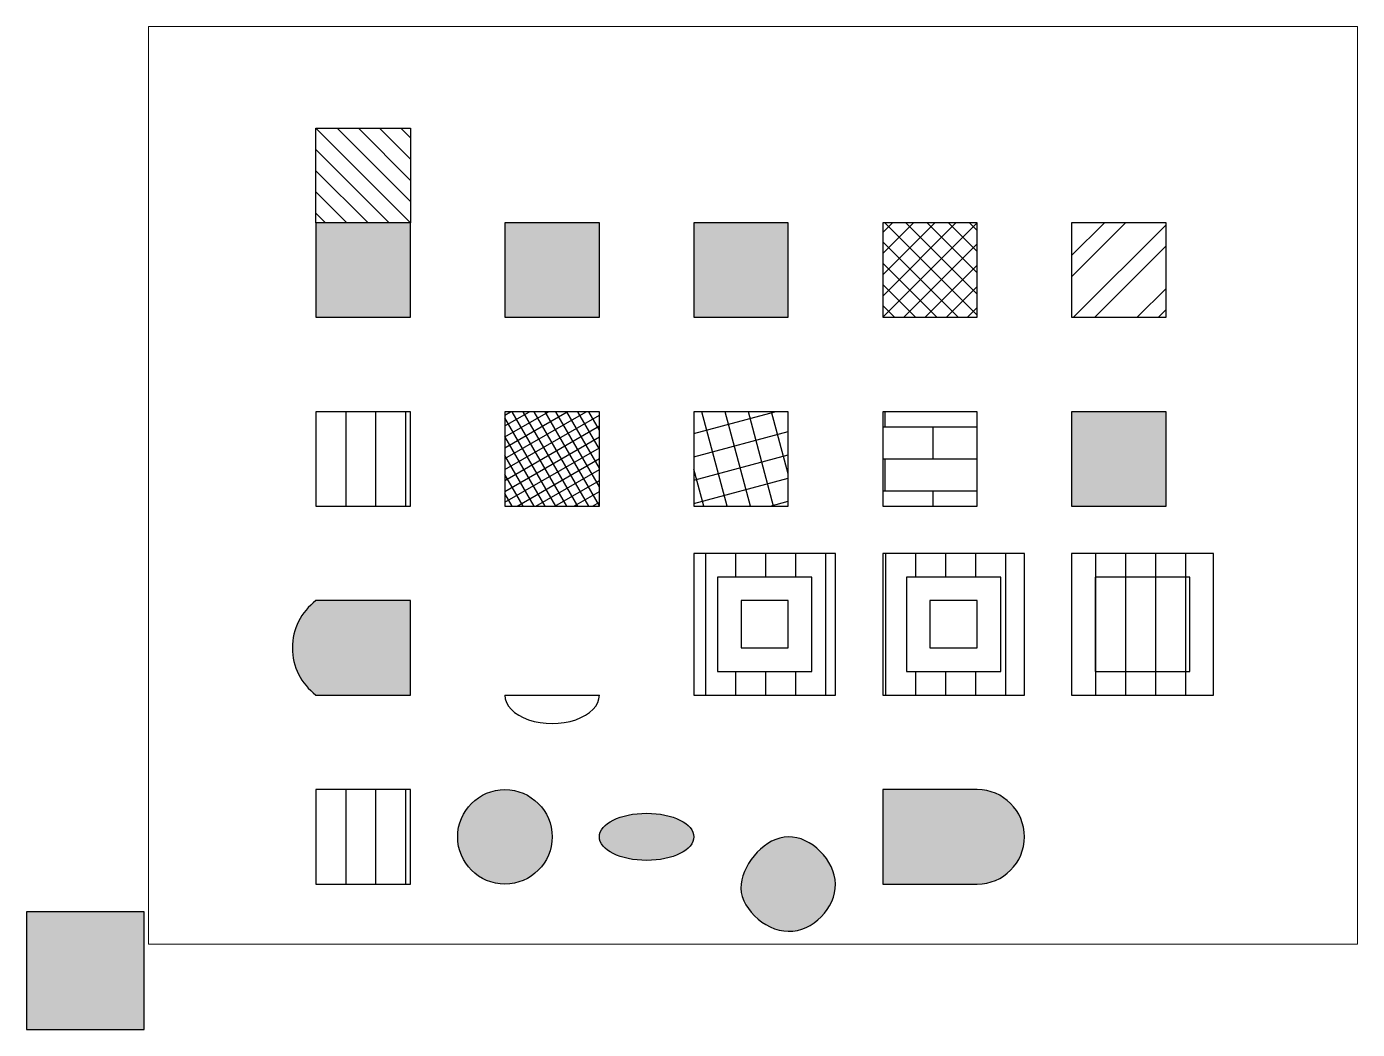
# Paper-space layout 'Layout1' of a CAD drawing. Header units: millimetres. Extents: x 5 to 231, y 5 to 176.
# The model-space entities are those that its viewports show. They can reach past a viewport. Long polylines and large blocks are cut down to what shows.
import ezdxf

# ---------------------------------------------------------------- set-up
doc = ezdxf.new("R2010")
doc.units = ezdxf.units.MM
doc.layers.add('notes', color=3, linetype='Continuous')

msp = doc.modelspace()

# ---------------------------------------------------------------- hatches: boundary and pattern name
at = {"extrusion": (0, -1e-16, -1)}
h = msp.add_hatch(dxfattribs=at)
h.set_pattern_fill('ANSI31', color=256, style=0)
h.set_pattern_definition([(225, (0, 160), (2.24506, -2.24506), [])])
h.paths.add_polyline_path([(0, 160), (-20, 160), (-20, 140), (0, 140)])
h = msp.add_hatch(color=256)
h.set_gradient(color1=(0, 0, 255), color2=(255, 255, 0), rotation=30, tint=1)
h.paths.add_polyline_path([(0, 120), (20, 120), (20, 140), (0, 140)])
h = msp.add_hatch(color=256)
h.set_gradient(color1=(0, 0, 255), color2=(255, 255, 0), centered=1, tint=1, name='CYLINDER')
h.paths.add_polyline_path([(40, 120), (60, 120), (60, 140), (40, 140)])
h = msp.add_hatch(color=256)
h.set_gradient(color1=(0, 0, 255), color2=(0, 0, 128), rotation=45, one_color=1, tint=0.25, name='SPHERICAL')
h.paths.add_polyline_path([(80, 120), (100, 120), (100, 140), (80, 140)])
h = msp.add_hatch()
h.set_pattern_fill('ANSI32', color=256, style=0)
h.paths.add_polyline_path([(160, 120), (180, 120), (180, 140), (160, 140)])
h = msp.add_hatch()
h.set_pattern_fill('ANSI31', color=256, scale=2, angle=45, style=0)
h.paths.add_polyline_path([(0, 80), (20, 80), (20, 100), (0, 100)])
h = msp.add_hatch()
h.set_pattern_fill('ANSI31', color=256, scale=2, angle=45, style=0)
h.paths.add_polyline_path([(20, 100), (0, 100), (0, 80), (20, 80)])
h = msp.add_hatch()
h.set_pattern_fill('_U', color=256, scale=2, angle=30, style=0, double=1, pattern_type=0)
h.set_pattern_definition([(30, (0, 0), (-1, 1.73205), []), (120, (0, 0), (-1.73205, -1), [])])
h.paths.add_polyline_path([(40, 80), (60, 80), (60, 100), (40, 100)])
h = msp.add_hatch()
h.set_pattern_fill('NET', color=256, scale=1.5, angle=15, style=0)
h.paths.add_polyline_path([(80, 80), (100, 80), (100, 100), (80, 100)])
h = msp.add_hatch()
h.set_pattern_fill('AR-BRSTD', color=256, scale=0.1, style=0)
h.set_pattern_definition([(0, (90, 90), (0, 6.7742), []), (90, (90, 90), (-10.16, 6.7742), [6.7742, -6.7742])])
h.paths.add_polyline_path([(120, 80), (140, 80), (140, 100), (120, 100)])
at = {"transparency": 33554559}
msp.add_hatch(color=256, dxfattribs=at).paths.add_polyline_path([(160, 80), (180, 80), (180, 100), (160, 100)])
h = msp.add_hatch()
h.set_pattern_fill('ANSI31', color=256, scale=2, angle=45)
h.paths.add_polyline_path([(110, 70), (80, 70), (80, 40), (110, 40)])
h.paths.add_polyline_path([(85, 45), (85, 65), (105, 65), (105, 45)], flags=16)
h.paths.add_polyline_path([(90, 50), (90, 60), (100, 60), (100, 50)], flags=0)
h = msp.add_hatch()
h.set_pattern_fill('ANSI31', color=256, scale=2, angle=45)
h.paths.add_polyline_path([(150, 70), (120, 70), (120, 40), (150, 40)])
h.paths.add_polyline_path([(125, 45), (125, 65), (145, 65), (145, 45)], flags=16)
h.paths.add_polyline_path([(130, 50), (130, 60), (140, 60), (140, 50)], flags=0)
h = msp.add_hatch()
h.set_pattern_fill('ANSI31', color=256, scale=2, angle=45, style=2)
h.paths.add_polyline_path([(190, 70), (160, 70), (160, 40), (190, 40)])
h.paths.add_polyline_path([(165, 45), (165, 65), (185, 65), (185, 45)], flags=16)
h = msp.add_hatch(color=256)
h.dxf.hatch_style = 1
h.paths.add_polyline_path([(20, 60), (0, 60, 0.5), (0, 40), (20, 40)])
h = msp.add_hatch()
h.set_pattern_fill('ANSI31', color=256, scale=2, angle=45)
h.paths.add_polyline_path([(0, 0), (20, 0), (20, 20), (0, 20)])
h = msp.add_hatch(color=256)
h.dxf.hatch_style = 1
edge = h.paths.add_edge_path()
edge.add_arc((40, 10), 10, 0, 360)
h = msp.add_hatch(color=256)
h.dxf.hatch_style = 1
edge = h.paths.add_edge_path()
edge.add_line((120, 0), (140, 0))
edge.add_arc((140, 10), 10, 270, 450)
edge.add_line((140, 20), (120, 20))
edge.add_line((120, 20), (120, 0))
h = msp.add_hatch(color=256)
h.dxf.hatch_style = 1
edge = h.paths.add_edge_path()
edge.add_ellipse((70, 10), major_axis=(10, 0), ratio=0.5, start_angle=0, end_angle=360)
h = msp.add_hatch(color=256)
h.dxf.hatch_style = 1
edge = h.paths.add_edge_path()
edge.add_spline(control_points=[(90, 0), (90.58, 4.68), (99.75, 15.14), (115, 0), (100.25, -15.14), (89.42, -4.68), (90, 0)], knot_values=[0, 0, 0, 0, 14.142136, 28.284271, 42.426407, 56.568542, 56.568542, 56.568542, 56.568542], degree=3, periodic=0)
at = {"layer": 'notes'}
h = msp.add_hatch(dxfattribs=at)
h.set_pattern_fill('ANSI37', color=1, style=0)
h.paths.add_polyline_path([(120, 120), (140, 120), (140, 140), (120, 140)])

# ---------------------------------------------------------------- linework, layer by layer
for p, q in [((20, 60), (0, 60)), ((20, 40), (20, 60)), ((0, 40), (20, 40)), ((40, 40), (60, 40))]:
    msp.add_line(p, q)
at = {"extrusion": (0, -1e-16, -1), "elevation": -7}
msp.add_lwpolyline([(0, 160), (-20, 160), (-20, 140), (0, 140)], close=True, dxfattribs=at)
for points in [[(0, 120), (20, 120), (20, 140), (0, 140)], [(40, 120), (60, 120), (60, 140), (40, 140)], [(80, 120), (100, 120), (100, 140), (80, 140)], [(120, 120), (140, 120), (140, 140), (120, 140)], [(160, 120), (180, 120), (180, 140), (160, 140)], [(0, 80), (20, 80), (20, 100), (0, 100)], [(40, 80), (60, 80), (60, 100), (40, 100)], [(80, 80), (100, 80), (100, 100), (80, 100)], [(120, 80), (140, 80), (140, 100), (120, 100)], [(160, 80), (180, 80), (180, 100), (160, 100)], [(80, 40), (110, 40), (110, 70), (80, 70)], [(120, 40), (150, 40), (150, 70), (120, 70)], [(160, 40), (190, 40), (190, 70), (160, 70)], [(85, 45), (105, 45), (105, 65), (85, 65)], [(125, 45), (145, 45), (145, 65), (125, 65)], [(165, 45), (185, 45), (185, 65), (165, 65)], [(90, 50), (100, 50), (100, 60), (90, 60)], [(130, 50), (140, 50), (140, 60), (130, 60)], [(0, 0), (20, 0), (20, 20), (0, 20)]]:
    msp.add_lwpolyline(points, close=True)
msp.add_lwpolyline([(120, 0), (140, 0, 1), (140, 20), (120, 20)], format="xyb", close=True)
msp.add_circle((40, 10), 10)
msp.add_arc((7.5, 50), 12.5, 126.8699, 233.1301)
msp.add_ellipse((50, 40), major_axis=(-10, 0), ratio=0.6, start_param=0, end_param=3.141593)
msp.add_ellipse((70, 10), major_axis=(10, 0), ratio=0.5)
msp.add_open_spline([(90, 0), (90.58, 4.68), (99.75, 15.14), (115, 0), (100.25, -15.14), (89.42, -4.68), (90, 0)], degree=3)

psp = doc.layouts.get("Layout1")

# ---------------------------------------------------------------- hatches: boundary and pattern name
psp.add_hatch(color=256).paths.add_polyline_path([(5, 5), (25, 5), (25, 25), (5, 25)])

# ---------------------------------------------------------------- linework, layer by layer
psp.add_lwpolyline([(5, 5), (25, 5), (25, 25), (5, 25)], close=True)

# ---------------------------------------------------------------- viewports
at = {"layer": '0'}
psp.add_viewport(center=(128.5, 97.5), size=(205.6, 156), view_center_point=(92.5, 84.41), view_height=194.2385, dxfattribs=at)

doc.saveas('drawing.dxf')
